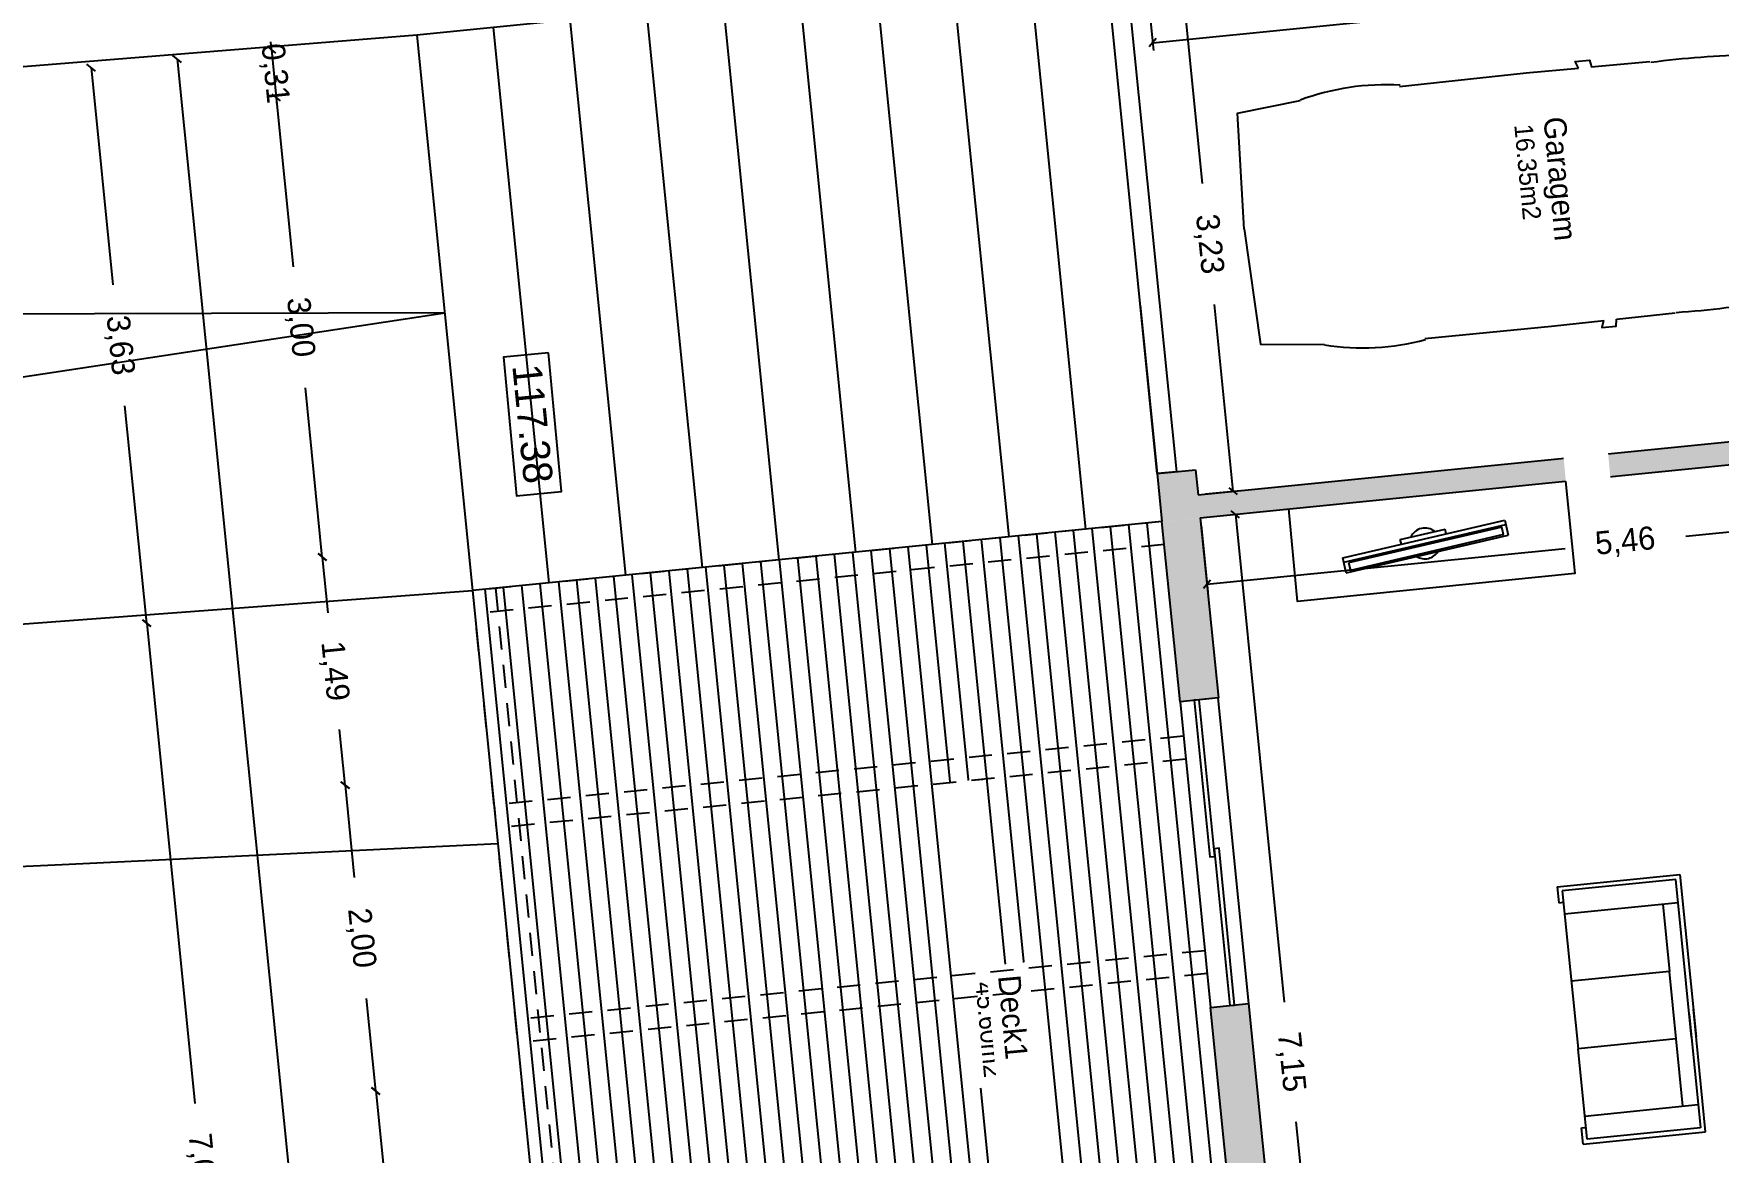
# Model space of a CAD drawing. Extents: x -196763 to -87592, y -65703 to -55832.
# Drawn here: x -196622.58 to -196611.64, y -55926.23 to -55918.97 of the extents above; entities that cross this region are included whole.
import ezdxf

# ---------------------------------------------------------------- set-up
doc = ezdxf.new("R2010")
doc.units = 0
doc.header["$MEASUREMENT"] = 0
doc.header["$PDMODE"] = 34
doc.header["$PDSIZE"] = 0.05
doc.linetypes.add('DASHED', pattern=[70, 50, -20])
for name, color, linetype in [('0_PROP.aux', 6, 'Continuous'), ('0_PROP.aux.cotas', 30, 'Continuous'), ('0_pROP.aux.legenda', 7, 'Continuous'), ('0_PROP.corte', 10, 'Continuous'), ('0_PROP.corte.vaos', 160, 'Continuous'), ('0_PROP.mob', 19, 'Continuous'), ('0_PROP.trama', 251, 'Continuous'), ('0_PROP.vista1', 251, 'Continuous'), ('0_PROP.vista3', 254, 'Continuous'), ('0_PROP.vista4', 140, 'Continuous'), ('0_PROPfinal', 4, 'Continuous'), ('CV', 8, 'Continuous')]:
    doc.layers.add(name, color=color, linetype=linetype)
doc.styles.add('creativespace', font='GOTHIC.TTF')
doc.dimstyles.new('creativespace', dxfattribs={"dimtxt": 0.15, "dimasz": 0.05, "dimexe": 0.05, "dimexo": 0.05, "dimgap": 0.2, "dimtad": 0, "dimtoh": 1, "dimzin": 1, "dimtxsty": 'creativespace', "dimblk": 'OBLIQUE', "dimcen": 0, "dimclrd": 251, "dimclre": 256, "dimclrt": 30, "dimazin": 3, "dimtfac": 1, "dimtmove": 0, "dimatfit": 3, "dimldrblk": 'OBLIQUE', "dimfxl": 1, "dimlwd": -1, "dimlwe": -1, "dimarcsym": 0})

# ---------------------------------------------------------------- blocks, each defined once
blk = doc.blocks.new('_Oblique')
at = {"color": 0, "linetype": 'ByBlock', "lineweight": -2}
blk.add_line((-0.5, -0.5), (0.5, 0.5), dxfattribs=at)
blk = doc.blocks.new('*D102')
at = {"layer": '0_PROP.aux.cotas', "transparency": 16777216}
for p, q in [((-87797.36, -65580.255), (-87797.155, -65580.44)), ((-87800.759, -65584.01), (-87800.554, -65584.196))]:
    blk.add_line(p, q, dxfattribs=at)
at = {"layer": '0_PROP.aux.cotas', "color": 251, "transparency": 16777216}
for p, q in [((-87797.192, -65580.407), (-87798.626, -65581.991)), ((-87800.591, -65584.162), (-87799.157, -65582.578))]:
    blk.add_line(p, q, dxfattribs=at)
at = {"layer": 'DEFPOINTS', "color": 0, "transparency": 16777216}
for p in [(-87797.397, -65580.221), (-87800.796, -65583.977), (-87800.591, -65584.162)]:
    blk.add_point(p, dxfattribs=at)
at = {"layer": '0_PROP.aux.cotas', "color": 251, "transparency": 16777216, "xscale": 0.05, "yscale": 0.05, "zscale": 0.05}
for p, rotation in [((-87797.192, -65580.407), 47.85695784791795), ((-87800.591, -65584.162), 227.856957847918)]:
    blk.add_blockref('_Oblique', p, dxfattribs=dict(at, rotation=rotation))
at = {"layer": '0_PROP.aux.cotas', "color": 30, "transparency": 16777216, "insert": (-87798.892, -65582.284), "char_height": 0.15, "attachment_point": 5, "rotation": 47.857, "style": 'creativespace'}
blk.add_mtext('5,07', dxfattribs=at)
blk = doc.blocks.new('*D103')
at = {"layer": '0_PROP.aux.cotas', "transparency": 16777216}
for p, q in [((-87800.762, -65583.94), (-87800.609, -65583.77)), ((-87798.37, -65586.105), (-87798.216, -65585.935))]:
    blk.add_line(p, q, dxfattribs=at)
at = {"layer": '0_PROP.aux.cotas', "color": 251, "transparency": 16777216}
for p, q in [((-87800.642, -65583.807), (-87799.739, -65584.625)), ((-87798.25, -65585.972), (-87799.153, -65585.155))]:
    blk.add_line(p, q, dxfattribs=at)
at = {"layer": 'DEFPOINTS', "color": 0, "transparency": 16777216}
for p in [(-87800.796, -65583.977), (-87798.25, -65585.972), (-87798.403, -65586.142)]:
    blk.add_point(p, dxfattribs=at)
at = {"layer": '0_PROP.aux.cotas', "color": 251, "transparency": 16777216, "xscale": 0.05, "yscale": 0.05, "zscale": 0.05}
for p, rotation in [((-87800.642, -65583.807), 137.856957847918), ((-87798.25, -65585.972), 317.856957847918)]:
    blk.add_blockref('_Oblique', p, dxfattribs=dict(at, rotation=rotation))
at = {"layer": '0_PROP.aux.cotas', "color": 30, "transparency": 16777216, "insert": (-87799.446, -65584.89), "char_height": 0.15, "attachment_point": 5, "rotation": 317.857, "style": 'creativespace'}
blk.add_mtext('3,23', dxfattribs=at)
blk = doc.blocks.new('*D104')
at = {"layer": '0_PROP.aux.cotas', "color": 251, "transparency": 16777216}
for p, q in [((-87798.138, -65586.073), (-87795.776, -65588.211)), ((-87792.835, -65590.872), (-87795.197, -65588.735))]:
    blk.add_line(p, q, dxfattribs=at)
at = {"layer": 'DEFPOINTS', "color": 0, "transparency": 16777216}
for p in [(-87798.138, -65586.073), (-87792.835, -65590.872), (-87792.835, -65590.872)]:
    blk.add_point(p, dxfattribs=at)
at = {"layer": '0_PROP.aux.cotas', "color": 251, "transparency": 16777216, "xscale": 0.05, "yscale": 0.05, "zscale": 0.05}
for p, rotation in [((-87798.138, -65586.073), 137.856957847918), ((-87792.835, -65590.872), 317.856957847918)]:
    blk.add_blockref('_Oblique', p, dxfattribs=dict(at, rotation=rotation))
at = {"layer": '0_PROP.aux.cotas', "color": 30, "transparency": 16777216, "insert": (-87795.487, -65588.473), "char_height": 0.15, "attachment_point": 5, "rotation": 317.857, "style": 'creativespace'}
blk.add_mtext('7,15', dxfattribs=at)
blk = doc.blocks.new('*D109')
at = {"layer": '0_PROP.aux.cotas', "color": 251, "transparency": 16777216}
for p, q in [((-87789.526, -65586.812), (-87791.094, -65588.544)), ((-87793.189, -65590.86), (-87791.622, -65589.128))]:
    blk.add_line(p, q, dxfattribs=at)
at = {"layer": 'DEFPOINTS', "color": 0, "transparency": 16777216}
for p in [(-87789.526, -65586.812), (-87793.189, -65590.86), (-87793.189, -65590.86)]:
    blk.add_point(p, dxfattribs=at)
at = {"layer": '0_PROP.aux.cotas', "color": 251, "transparency": 16777216, "xscale": 0.05, "yscale": 0.05, "zscale": 0.05}
for p, rotation in [((-87789.526, -65586.812), 47.85695784791795), ((-87793.189, -65590.86), 227.856957847918)]:
    blk.add_blockref('_Oblique', p, dxfattribs=dict(at, rotation=rotation))
at = {"layer": '0_PROP.aux.cotas', "color": 30, "transparency": 16777216, "insert": (-87791.358, -65588.836), "char_height": 0.15, "attachment_point": 5, "rotation": 47.857, "style": 'creativespace'}
blk.add_mtext('5,46', dxfattribs=at)
blk = doc.blocks.new('*D110')
at = {"layer": '0_PROP.aux.cotas', "transparency": 16777216}
for p, q in [((-87794.591, -65582.228), (-87794.269, -65582.52)), ((-87798.255, -65586.276), (-87797.933, -65586.568))]:
    blk.add_line(p, q, dxfattribs=at)
at = {"layer": '0_PROP.aux.cotas', "color": 251, "transparency": 16777216}
for p, q in [((-87794.306, -65582.486), (-87795.874, -65584.218)), ((-87797.97, -65586.534), (-87796.402, -65584.802))]:
    blk.add_line(p, q, dxfattribs=at)
at = {"layer": 'DEFPOINTS', "color": 0, "transparency": 16777216}
for p in [(-87794.629, -65582.194), (-87798.292, -65586.243), (-87797.97, -65586.534)]:
    blk.add_point(p, dxfattribs=at)
at = {"layer": '0_PROP.aux.cotas', "color": 251, "transparency": 16777216, "xscale": 0.05, "yscale": 0.05, "zscale": 0.05}
for p, rotation in [((-87794.306, -65582.486), 47.85695784791795), ((-87797.97, -65586.534), 227.856957847918)]:
    blk.add_blockref('_Oblique', p, dxfattribs=dict(at, rotation=rotation))
at = {"layer": '0_PROP.aux.cotas', "color": 30, "transparency": 16777216, "insert": (-87796.138, -65584.51), "char_height": 0.15, "attachment_point": 5, "rotation": 47.857, "style": 'creativespace'}
blk.add_mtext('5,46', dxfattribs=at)
blk = doc.blocks.new('*D128')
at = {"layer": '0_PROP.aux.cotas', "color": 251, "transparency": 16777216}
for p, q in [((-87804.804, -65588.034), (-87804.841, -65588)), ((-87804.804, -65588.034), (-87804.572, -65588.244)), ((-87804.572, -65588.244), (-87804.535, -65588.278))]:
    blk.add_line(p, q, dxfattribs=at)
at = {"layer": 'DEFPOINTS', "color": 0, "transparency": 16777216}
for p in [(-87804.804, -65588.034), (-87804.572, -65588.244), (-87804.572, -65588.244)]:
    blk.add_point(p, dxfattribs=at)
at = {"layer": '0_PROP.aux.cotas', "color": 251, "transparency": 16777216, "xscale": 0.05, "yscale": 0.05, "zscale": 0.05}
for p, rotation in [((-87804.804, -65588.034), 317.856957847918), ((-87804.572, -65588.244), 137.856957847918)]:
    blk.add_blockref('_Oblique', p, dxfattribs=dict(at, rotation=rotation))
at = {"layer": '0_PROP.aux.cotas', "color": 30, "transparency": 16777216, "insert": (-87804.688, -65588.139), "char_height": 0.15, "attachment_point": 5, "rotation": 317.857, "style": 'creativespace'}
blk.add_mtext('0,31', dxfattribs=at)
blk = doc.blocks.new('*D129')
at = {"layer": '0_PROP.aux.cotas', "color": 251, "transparency": 16777216}
for p, q in [((-87804.572, -65588.244), (-87803.753, -65588.985)), ((-87802.347, -65590.257), (-87803.166, -65589.516))]:
    blk.add_line(p, q, dxfattribs=at)
at = {"layer": 'DEFPOINTS', "color": 0, "transparency": 16777216}
for p in [(-87804.572, -65588.244), (-87802.347, -65590.257), (-87802.347, -65590.257)]:
    blk.add_point(p, dxfattribs=at)
at = {"layer": '0_PROP.aux.cotas', "color": 251, "transparency": 16777216, "xscale": 0.05, "yscale": 0.05, "zscale": 0.05}
for p, rotation in [((-87804.572, -65588.244), 137.856957847918), ((-87802.347, -65590.257), 317.856957847918)]:
    blk.add_blockref('_Oblique', p, dxfattribs=dict(at, rotation=rotation))
at = {"layer": '0_PROP.aux.cotas', "color": 30, "transparency": 16777216, "insert": (-87803.459, -65589.25), "char_height": 0.15, "attachment_point": 5, "rotation": 317.857, "style": 'creativespace'}
blk.add_mtext('3,00', dxfattribs=at)
blk = doc.blocks.new('*D130')
at = {"layer": '0_PROP.aux.cotas', "color": 251, "transparency": 16777216}
for p, q in [((-87802.347, -65590.257), (-87802.078, -65590.501)), ((-87801.243, -65591.256), (-87801.513, -65591.012))]:
    blk.add_line(p, q, dxfattribs=at)
at = {"layer": 'DEFPOINTS', "color": 0, "transparency": 16777216}
for p in [(-87802.347, -65590.257), (-87801.243, -65591.256), (-87801.243, -65591.256)]:
    blk.add_point(p, dxfattribs=at)
at = {"layer": '0_PROP.aux.cotas', "color": 251, "transparency": 16777216, "xscale": 0.05, "yscale": 0.05, "zscale": 0.05}
for p, rotation in [((-87802.347, -65590.257), 137.8562849763852), ((-87801.243, -65591.256), 317.8562849763852)]:
    blk.add_blockref('_Oblique', p, dxfattribs=dict(at, rotation=rotation))
at = {"layer": '0_PROP.aux.cotas', "color": 30, "transparency": 16777216, "insert": (-87801.795, -65590.757), "char_height": 0.15, "attachment_point": 5, "rotation": 317.8563, "style": 'creativespace'}
blk.add_mtext('1,49', dxfattribs=at)
blk = doc.blocks.new('*D132')
at = {"layer": '0_PROP.aux.cotas', "color": 251, "transparency": 16777216}
for p, q in [((-87801.243, -65591.256), (-87800.797, -65591.66)), ((-87799.763, -65592.595), (-87800.21, -65592.191))]:
    blk.add_line(p, q, dxfattribs=at)
at = {"layer": 'DEFPOINTS', "color": 0, "transparency": 16777216}
for p in [(-87801.243, -65591.256), (-87799.763, -65592.595), (-87799.763, -65592.595)]:
    blk.add_point(p, dxfattribs=at)
at = {"layer": '0_PROP.aux.cotas', "color": 251, "transparency": 16777216, "xscale": 0.05, "yscale": 0.05, "zscale": 0.05}
for p, rotation in [((-87801.243, -65591.256), 137.8564665264136), ((-87799.763, -65592.595), 317.8564665264136)]:
    blk.add_blockref('_Oblique', p, dxfattribs=dict(at, rotation=rotation))
at = {"layer": '0_PROP.aux.cotas', "color": 30, "transparency": 16777216, "insert": (-87800.503, -65591.926), "char_height": 0.15, "attachment_point": 5, "rotation": 317.8565, "style": 'creativespace'}
blk.add_mtext('2,00', dxfattribs=at)
blk = doc.blocks.new('*D133')
at = {"layer": '0_PROP.aux.cotas', "color": 251, "transparency": 16777216}
for p, q in [((-87799.763, -65592.595), (-87799.034, -65593.255)), ((-87797.72, -65594.445), (-87798.449, -65593.785))]:
    blk.add_line(p, q, dxfattribs=at)
at = {"layer": 'DEFPOINTS', "color": 0, "transparency": 16777216}
for p in [(-87799.763, -65592.595), (-87797.72, -65594.445), (-87797.72, -65594.445)]:
    blk.add_point(p, dxfattribs=at)
at = {"layer": '0_PROP.aux.cotas', "color": 251, "transparency": 16777216, "xscale": 0.05, "yscale": 0.05, "zscale": 0.05}
for p, rotation in [((-87799.763, -65592.595), 137.8554279679921), ((-87797.72, -65594.445), 317.8554279679921)]:
    blk.add_blockref('_Oblique', p, dxfattribs=dict(at, rotation=rotation))
at = {"layer": '0_PROP.aux.cotas', "color": 30, "transparency": 16777216, "insert": (-87798.742, -65593.52), "char_height": 0.15, "attachment_point": 5, "rotation": 317.8554, "style": 'creativespace'}
blk.add_mtext('2,76', dxfattribs=at)
blk = doc.blocks.new('*D138')
at = {"layer": '0_PROP.aux.cotas', "color": 251, "transparency": 16777216}
for p, q in [((-87805.593, -65588.906), (-87804.542, -65589.858)), ((-87802.904, -65591.34), (-87803.956, -65590.388))]:
    blk.add_line(p, q, dxfattribs=at)
at = {"layer": 'DEFPOINTS', "color": 0, "transparency": 16777216}
for p in [(-87805.593, -65588.906), (-87802.904, -65591.34), (-87802.904, -65591.34)]:
    blk.add_point(p, dxfattribs=at)
at = {"layer": '0_PROP.aux.cotas', "color": 251, "transparency": 16777216, "xscale": 0.05, "yscale": 0.05, "zscale": 0.05}
for p, rotation in [((-87805.593, -65588.906), 137.8568863656721), ((-87802.904, -65591.34), 317.856886365672)]:
    blk.add_blockref('_Oblique', p, dxfattribs=dict(at, rotation=rotation))
at = {"layer": '0_PROP.aux.cotas', "color": 30, "transparency": 16777216, "insert": (-87804.249, -65590.123), "char_height": 0.15, "attachment_point": 5, "rotation": 317.8569, "style": 'creativespace'}
blk.add_mtext('3,63', dxfattribs=at)
blk = doc.blocks.new('*D139')
at = {"layer": '0_PROP.aux.cotas', "color": 251, "transparency": 16777216}
for p, q in [((-87802.904, -65591.34), (-87800.578, -65593.444)), ((-87797.673, -65596.073), (-87799.999, -65593.968))]:
    blk.add_line(p, q, dxfattribs=at)
at = {"layer": 'DEFPOINTS', "color": 0, "transparency": 16777216}
for p in [(-87802.904, -65591.34), (-87797.673, -65596.073), (-87797.673, -65596.073)]:
    blk.add_point(p, dxfattribs=at)
at = {"layer": '0_PROP.aux.cotas', "color": 251, "transparency": 16777216, "xscale": 0.05, "yscale": 0.05, "zscale": 0.05}
for p, rotation in [((-87802.904, -65591.34), 137.856957847918), ((-87797.673, -65596.073), 317.856957847918)]:
    blk.add_blockref('_Oblique', p, dxfattribs=dict(at, rotation=rotation))
at = {"layer": '0_PROP.aux.cotas', "color": 30, "transparency": 16777216, "insert": (-87800.289, -65593.706), "char_height": 0.15, "attachment_point": 5, "rotation": 317.857, "style": 'creativespace'}
blk.add_mtext('7,05', dxfattribs=at)
blk = doc.blocks.new('*D141')
at = {"layer": '0_PROP.aux.cotas', "color": 251, "transparency": 16777216}
for p, q in [((-87805.217, -65588.49), (-87799.055, -65594.062)), ((-87792.237, -65600.227), (-87798.399, -65594.655))]:
    blk.add_line(p, q, dxfattribs=at)
at = {"layer": 'DEFPOINTS', "color": 0, "transparency": 16777216}
for p in [(-87805.217, -65588.49), (-87792.237, -65600.227), (-87792.237, -65600.227)]:
    blk.add_point(p, dxfattribs=at)
at = {"layer": '0_PROP.aux.cotas', "color": 251, "transparency": 16777216, "xscale": 0.05, "yscale": 0.05, "zscale": 0.05}
for p, rotation in [((-87805.217, -65588.49), 137.879987064216), ((-87792.237, -65600.227), 317.8799870642161)]:
    blk.add_blockref('_Oblique', p, dxfattribs=dict(at, rotation=rotation))
at = {"layer": '0_PROP.aux.cotas', "color": 30, "transparency": 16777216, "insert": (-87798.727, -65594.358), "char_height": 0.15, "attachment_point": 5, "rotation": 317.88, "style": 'creativespace'}
blk.add_mtext('17,50', dxfattribs=at)
blk = doc.blocks.new('*D143')
at = {"layer": '0_PROP.aux.cotas', "color": 251, "transparency": 16777216}
for p, q in [((-87796.852, -65576.42), (-87799.438, -65579.278)), ((-87802.555, -65582.722), (-87799.969, -65579.864))]:
    blk.add_line(p, q, dxfattribs=at)
at = {"layer": 'DEFPOINTS', "color": 0, "transparency": 16777216}
for p in [(-87796.852, -65576.42), (-87802.555, -65582.722), (-87802.555, -65582.722)]:
    blk.add_point(p, dxfattribs=at)
at = {"layer": '0_PROP.aux.cotas', "color": 251, "transparency": 16777216, "xscale": 0.05, "yscale": 0.05, "zscale": 0.05}
for p, rotation in [((-87796.852, -65576.42), 47.85695784791795), ((-87802.555, -65582.722), 227.856957847918)]:
    blk.add_blockref('_Oblique', p, dxfattribs=dict(at, rotation=rotation))
at = {"layer": '0_PROP.aux.cotas', "color": 30, "transparency": 16777216, "insert": (-87799.703, -65579.571), "char_height": 0.15, "attachment_point": 5, "rotation": 47.857, "style": 'creativespace'}
blk.add_mtext('8,50', dxfattribs=at)
blk = doc.blocks.new('*D146')
at = {"layer": '0_PROP.aux.cotas', "color": 251, "transparency": 16777216}
for p, q in [((-87798.062, -65578.756), (-87799.796, -65580.672)), ((-87802.058, -65583.172), (-87800.324, -65581.256))]:
    blk.add_line(p, q, dxfattribs=at)
at = {"layer": 'DEFPOINTS', "color": 0, "transparency": 16777216}
for p in [(-87798.062, -65578.756), (-87802.058, -65583.172), (-87802.058, -65583.172)]:
    blk.add_point(p, dxfattribs=at)
at = {"layer": '0_PROP.aux.cotas', "color": 251, "transparency": 16777216, "xscale": 0.05, "yscale": 0.05, "zscale": 0.05}
for p, rotation in [((-87798.062, -65578.756), 47.85695784791795), ((-87802.058, -65583.172), 227.856957847918)]:
    blk.add_blockref('_Oblique', p, dxfattribs=dict(at, rotation=rotation))
at = {"layer": '0_PROP.aux.cotas', "color": 30, "transparency": 16777216, "insert": (-87800.06, -65580.964), "char_height": 0.15, "attachment_point": 5, "rotation": 47.857, "style": 'creativespace'}
blk.add_mtext('5,96', dxfattribs=at)
blk = doc.blocks.new('*D147')
at = {"layer": '0_PROP.aux.cotas', "color": 251, "transparency": 16777216}
for p, q in [((-87802.058, -65583.172), (-87803.301, -65584.546)), ((-87805.076, -65586.507), (-87803.833, -65585.134))]:
    blk.add_line(p, q, dxfattribs=at)
at = {"layer": 'DEFPOINTS', "color": 0, "transparency": 16777216}
for p in [(-87802.058, -65583.172), (-87805.076, -65586.507), (-87805.076, -65586.507)]:
    blk.add_point(p, dxfattribs=at)
at = {"layer": '0_PROP.aux.cotas', "color": 251, "transparency": 16777216, "xscale": 0.05, "yscale": 0.05, "zscale": 0.05}
for p, rotation in [((-87802.058, -65583.172), 47.85695784791795), ((-87805.076, -65586.507), 227.856957847918)]:
    blk.add_blockref('_Oblique', p, dxfattribs=dict(at, rotation=rotation))
at = {"layer": '0_PROP.aux.cotas', "color": 30, "transparency": 16777216, "insert": (-87803.567, -65584.84), "char_height": 0.15, "attachment_point": 5, "rotation": 47.857, "style": 'creativespace'}
blk.add_mtext('4,50', dxfattribs=at)
blk = doc.blocks.new('20240619.EP_LA_V04s.muro')
at = {"layer": '0_PROP.trama'}
h = blk.add_hatch(color=256, dxfattribs=at)
h.dxf.hatch_style = 1
h.paths.add_polyline_path([(-87801.149, -65583.994), (-87800.916, -65584.205), (-87800.833, -65584.112), (-87800.749, -65584.019), (-87800.796, -65583.977), (-87797.397, -65580.221), (-87795.671, -65581.784), (-87795.619, -65581.727), (-87795.577, -65581.68), (-87795.588, -65581.67), (-87797.303, -65580.117), (-87796.968, -65579.747), (-87797.153, -65579.579)])
h.paths.add_polyline_path([(-87798.403, -65586.142), (-87798.524, -65586.032), (-87798.692, -65586.218), (-87798.46, -65586.428), (-87794.629, -65582.194), (-87793.333, -65583.367), (-87793.239, -65583.263), (-87794.535, -65582.091), (-87793.998, -65581.498), (-87794.054, -65581.446), (-87794.109, -65581.397), (-87794.911, -65582.283), (-87794.983, -65582.217), (-87795.05, -65582.291), (-87795.077, -65582.321), (-87795.005, -65582.386)])
h.paths.add_polyline_path([(-87789.121, -65583.415), (-87789.289, -65583.601), (-87787.621, -65585.11), (-87787.453, -65584.925)])
at = {"layer": '0_PROP.aux', "linetype": 'DASHED', "ltscale": 0.003}
for points in [[(-87798.459, -65586.427), (-87801.478, -65589.764)], [(-87801.477, -65589.765), (-87801.367, -65589.865)], [(-87800.438, -65590.705), (-87800.329, -65590.804)]]:
    blk.add_lwpolyline(points, dxfattribs=at)
at = {"layer": '0_PROP.aux.cotas'}
blk.add_lwpolyline([(-87802.149, -65588.287), (-87802.346, -65588.505), (-87801.678, -65589.116), (-87801.481, -65588.898)], close=True, dxfattribs=at)
at = {"layer": '0_PROP.corte'}
for points in [[(-87798.292, -65586.243), (-87794.629, -65582.194)], [(-87798.403, -65586.142), (-87795.005, -65582.386)], [(-87798.692, -65586.218), (-87798.524, -65586.032)], [(-87798.524, -65586.032), (-87798.403, -65586.142)], [(-87798.692, -65586.218), (-87798.46, -65586.428)], [(-87798.292, -65586.243), (-87797.42, -65587.031), (-87797.587, -65587.216), (-87798.46, -65586.428)], [(-87798.46, -65586.428), (-87798.459, -65586.427)], [(-87798.46, -65586.428), (-87798.46, -65586.428)], [(-87797.504, -65587.124), (-87797.587, -65587.216)], [(-87796.108, -65588.556), (-87795.94, -65588.371)], [(-87793.896, -65590.22), (-87795.94, -65588.371)], [(-87794.064, -65590.406), (-87796.108, -65588.556)]]:
    blk.add_lwpolyline(points, dxfattribs=at)
at = {"layer": '0_PROP.corte.vaos', "linetype": 'Continuous'}
for points in [[(-87800.833, -65584.112), (-87798.608, -65586.125), (-87798.692, -65586.218), (-87800.916, -65584.205), (-87800.833, -65584.112)], [(-87799.508, -65585.48), (-87798.692, -65586.218)]]:
    blk.add_lwpolyline(points, dxfattribs=at)
for points in [[(-87797.525, -65587.148), (-87796.767, -65587.834), (-87796.746, -65587.81), (-87797.504, -65587.124)], [(-87796.783, -65587.777), (-87796.024, -65588.463), (-87796.003, -65588.44), (-87796.761, -65587.753)]]:
    blk.add_lwpolyline(points, close=True, dxfattribs=at)
at = {"layer": '0_PROP.mob'}
for p, q in [((-87797.234, -65585.477), (-87797.063, -65585.231)), ((-87797.038, -65585.248), (-87797.063, -65585.231)), ((-87797.209, -65585.494), (-87797.234, -65585.477)), ((-87797.349, -65585.872), (-87797.431, -65585.815)), ((-87797.382, -65585.813), (-87797.34, -65585.842)), ((-87794.965, -65586.465), (-87794.429, -65585.872)), ((-87794.427, -65585.914), (-87794.923, -65586.463)), ((-87794.429, -65585.872), (-87793.643, -65586.583)), ((-87793.663, -65586.605), (-87794.427, -65585.914)), ((-87794.812, -65586.563), (-87794.315, -65586.015)), ((-87794.382, -65586.089), (-87794.056, -65586.384)), ((-87794.965, -65586.465), (-87794.888, -65586.535)), ((-87794.923, -65586.463), (-87794.159, -65587.154)), ((-87794.056, -65586.384), (-87794.486, -65586.858)), ((-87793.404, -65586.974), (-87794.056, -65586.384)), ((-87793.183, -65586.999), (-87793.776, -65586.462)), ((-87794.888, -65586.535), (-87794.868, -65586.513)), ((-87793.774, -65586.504), (-87793.225, -65587.001)), ((-87793.73, -65586.679), (-87794.159, -65587.154)), ((-87793.833, -65587.449), (-87793.337, -65586.9)), ((-87793.225, -65587.001), (-87793.722, -65587.55)), ((-87793.72, -65587.592), (-87793.183, -65586.999)), ((-87793.722, -65587.55), (-87794.159, -65587.154)), ((-87793.798, -65587.521), (-87793.778, -65587.499)), ((-87793.72, -65587.592), (-87793.798, -65587.521))]:
    blk.add_line(p, q, dxfattribs=at)
blk.add_lwpolyline([(-87799.338, -65584.662), (-87799.877, -65584.132), (-87799.631, -65583.798)], dxfattribs=at)
for start, end in [(92.1394, 198.3996), (279.6965, 10.8425)]:
    blk.add_arc((-87797.099, -65585.388), 0.1, start, end, dxfattribs=at)
at = {"layer": '0_PROP.trama', "linetype": 'Continuous'}
for points in [[(-87798.794, -65586.797), (-87801.483, -65584.364)], [(-87799.129, -65587.168), (-87801.819, -65584.735)], [(-87799.465, -65587.539), (-87802.154, -65585.105)], [(-87799.8, -65587.91), (-87802.489, -65585.476)], [(-87800.136, -65588.28), (-87802.825, -65585.847)], [(-87800.471, -65588.651), (-87803.16, -65586.218)], [(-87800.807, -65589.022), (-87803.496, -65586.588)], [(-87801.142, -65589.393), (-87803.831, -65586.959)]]:
    blk.add_lwpolyline(points, dxfattribs=at)
at = {"layer": '0_PROP.trama', "color": 33}
for points in [[(-87798.606, -65586.59), (-87793.303, -65591.389)], [(-87798.526, -65586.501), (-87793.223, -65591.3)], [(-87798.687, -65586.679), (-87793.384, -65591.478)], [(-87798.767, -65586.768), (-87793.464, -65591.567)], [(-87798.848, -65586.857), (-87793.545, -65591.656)], [(-87798.929, -65586.946), (-87793.625, -65591.745)], [(-87799.09, -65587.124), (-87793.786, -65591.923)], [(-87799.009, -65587.035), (-87793.706, -65591.834)], [(-87799.17, -65587.213), (-87793.867, -65592.012)], [(-87799.251, -65587.302), (-87793.947, -65592.101)], [(-87799.331, -65587.391), (-87794.028, -65592.19)], [(-87799.492, -65587.569), (-87794.189, -65592.368)], [(-87799.412, -65587.48), (-87794.108, -65592.279)], [(-87799.573, -65587.658), (-87794.269, -65592.457)], [(-87799.653, -65587.747), (-87794.35, -65592.546)], [(-87799.734, -65587.836), (-87794.43, -65592.635)], [(-87799.895, -65588.014), (-87794.591, -65592.813)], [(-87799.814, -65587.925), (-87794.511, -65592.724)], [(-87799.975, -65588.103), (-87794.672, -65592.902)], [(-87800.056, -65588.192), (-87794.752, -65592.991)], [(-87800.136, -65588.281), (-87794.833, -65593.08)], [(-87800.217, -65588.37), (-87789.931, -65597.678)], [(-87800.378, -65588.548), (-87790.092, -65597.856)], [(-87800.297, -65588.459), (-87790.011, -65597.767)], [(-87800.458, -65588.637), (-87790.172, -65597.945)], [(-87800.539, -65588.726), (-87790.253, -65598.034)], [(-87800.619, -65588.815), (-87790.333, -65598.123)], [(-87800.78, -65588.993), (-87790.494, -65598.301)], [(-87800.7, -65588.904), (-87790.414, -65598.212)], [(-87800.861, -65589.082), (-87790.575, -65598.39)], [(-87800.941, -65589.171), (-87790.655, -65598.479)], [(-87801.022, -65589.26), (-87790.736, -65598.568)], [(-87801.183, -65589.437), (-87790.897, -65598.746)], [(-87801.102, -65589.348), (-87790.816, -65598.657)], [(-87801.264, -65589.526), (-87790.977, -65598.835)], [(-87801.344, -65589.615), (-87791.058, -65598.924)], [(-87801.425, -65589.704), (-87791.138, -65599.013)]]:
    blk.add_lwpolyline(points, dxfattribs=at)
at = {"layer": '0_PROP.trama'}
for points in [[(-87798.292, -65586.243), (-87797.42, -65587.031), (-87798.46, -65586.428), (-87797.587, -65587.216)], [(-87795.94, -65588.371), (-87793.896, -65590.22), (-87796.108, -65588.556), (-87794.064, -65590.406)]]:
    blk.add_solid(points, dxfattribs=at)
at = {"layer": '0_PROP.vista1', "linetype": 'Continuous'}
for points in [[(-87798.46, -65586.428), (-87801.478, -65589.763)], [(-87801.478, -65589.764), (-87791.192, -65599.072)]]:
    blk.add_lwpolyline(points, dxfattribs=at)
at = {"layer": '0_PROP.vista3'}
blk.add_lwpolyline([(-87796.108, -65588.556), (-87795.94, -65588.371), (-87797.42, -65587.032), (-87797.588, -65587.217), (-87796.108, -65588.556)], dxfattribs=at)
at = {"layer": '0_PROP.vista4', "linetype": 'Continuous'}
blk.add_line((-87804.167, -65587.33), (-87801.478, -65589.763), dxfattribs=at)
for points in [[(-87801.149, -65583.994), (-87804.167, -65587.33)], [(-87804.167, -65587.33), (-87820.161, -65604.331)], [(-87817.847, -65606.954), (-87802.822, -65588.547), (-87820.2, -65604.362)], [(-87817.847, -65606.954), (-87801.478, -65589.764)]]:
    blk.add_lwpolyline(points, dxfattribs=at)
at = {"layer": 'CV', "linetype": 'Continuous'}
blk.add_polyline3d([(-87800.252, -65590.874, 0), (-87802.258, -65592.872, 0), (-87802.258, -65592.872, 0), (-87804.665, -65595.262, 0), (-87807.008, -65597.549, 0), (-87809.222, -65599.629, 0)], dxfattribs=at)
at = {"layer": '0_PROP.aux.cotas', "color": 255, "linetype": 'ByBlock', "insert": (-87801.916, -65588.699), "char_height": 0.19, "attachment_point": 5, "rotation": 317.857}
blk.add_mtext('{\\C256;117.38}', dxfattribs=at)
at = {"layer": '0_PROP.aux.cotas'}
for p1, p2, picture, middle in [((-87802.058, -65583.172), (-87805.076, -65586.507), '*D147', (-87803.567, -65584.84)), ((-87789.526, -65586.812), (-87793.189, -65590.86), '*D109', (-87791.358, -65588.836)), ((-87804.572, -65588.244), (-87802.347, -65590.257), '*D129', (-87803.459, -65589.25)), ((-87805.217, -65588.49), (-87792.237, -65600.227), '*D141', (-87798.727, -65594.358)), ((-87805.593, -65588.906), (-87802.904, -65591.34), '*D138', (-87804.249, -65590.123)), ((-87802.347, -65590.257), (-87801.243, -65591.256), '*D130', (-87801.795, -65590.757)), ((-87801.243, -65591.256), (-87799.763, -65592.595), '*D132', (-87800.503, -65591.926)), ((-87802.904, -65591.34), (-87797.673, -65596.073), '*D139', (-87800.289, -65593.706)), ((-87799.763, -65592.595), (-87797.72, -65594.445), '*D133', (-87798.742, -65593.52))]:
    dim = blk.add_aligned_dim(p1=p1, p2=p2, distance=0, dimstyle='creativespace', dxfattribs=at)
    dim.commit()
    dim.dimension.update_dxf_attribs({"geometry": picture, "text_midpoint": middle})
dim = blk.add_linear_dim(base=(-87792.835, -65590.872), p1=(-87798.138, -65586.073), p2=(-87792.835, -65590.872), angle=317.857, dimstyle='creativespace', dxfattribs=at)
dim.commit()
dim.dimension.update_dxf_attribs({"geometry": '*D104', "text_midpoint": (-87795.487, -65588.473)})
dim = blk.add_linear_dim(base=(-87804.572, -65588.244), p1=(-87804.804, -65588.034), p2=(-87804.572, -65588.244), angle=317.857, dimstyle='creativespace', dxfattribs=at)
dim.commit()
dim.dimension.update_dxf_attribs({"geometry": '*D128', "text_midpoint": (-87804.688, -65588.139), "dimtype": 161})
at = {"layer": '0_pROP.aux.legenda', "char_height": 0.12, "width": 1.87562, "attachment_point": 9, "rotation": 317.4277, "bg_fill": 2}
for s, insert in [('{\\fCentury Gothic|b0|i0|c0|p34;16.35m2}', (-87798.034, -65583.407)), ('{\\fCentury Gothic|b0|i0|c0|p34;45.60m2}', (-87796.89, -65589.885))]:
    blk.add_mtext(s, dxfattribs=dict(at, insert=insert))
at = {"layer": '0_PROP.aux', "linetype": 'DASHED', "ltscale": 0.003}
blk.add_lwpolyline([(-87798.348, -65586.528), (-87801.367, -65589.865)], dxfattribs=at)
at = {"layer": '0_PROP.mob'}
for points in [[(-87798.376, -65582.369), (-87798.116, -65582.086)], [(-87798.432, -65582.43), (-87798.475, -65582.412), (-87798.413, -65582.344), (-87798.374, -65582.367)]]:
    blk.add_lwpolyline(points, dxfattribs=at)
for centre, radius, start, end in [((-87793.923, -65585.629), 5.482, 132.9379, 139.7455), ((-87798.22, -65584.532), 1.592, 128.6614, 152.4962)]:
    blk.add_arc(centre, radius, start, end, dxfattribs=at)
at = {"layer": '0_pROP.aux.legenda', "char_height": 0.145, "width": 3.22256, "attachment_point": 9, "rotation": 317.4277, "bg_fill": 2}
for s, insert in [('\\pxql;{\\fCentury Gothic|b0|i0|c0|p34;Garagem}', (-87796.04, -65585.034)), ('\\pxql;{\\fCentury Gothic|b0|i0|c0|p34;Deck1}', (-87794.896, -65591.513))]:
    blk.add_mtext(s, dxfattribs=dict(at, insert=insert))
at = {"layer": '0_PROP.aux', "linetype": 'DASHED', "ltscale": 0.003}
for points in [[(-87797.421, -65587.367), (-87800.44, -65590.704)], [(-87797.309, -65587.468), (-87800.329, -65590.804)], [(-87796.382, -65588.307), (-87799.401, -65591.643)], [(-87796.271, -65588.407), (-87799.29, -65591.744)], [(-87801.378, -65589.653), (-87796.074, -65594.452)], [(-87801.478, -65589.764), (-87796.175, -65594.563)]]:
    blk.add_lwpolyline(points, dxfattribs=at)
at = {"layer": '0_PROP.mob'}
for p, q in [((-87797.431, -65585.815), (-87796.816, -65584.927)), ((-87797.407, -65585.832), (-87796.792, -65584.944)), ((-87796.816, -65584.927), (-87796.734, -65584.984)), ((-87796.8, -65584.975), (-87797.382, -65585.813)), ((-87797.349, -65585.872), (-87796.734, -65584.984)), ((-87796.759, -65585.003), (-87797.34, -65585.842)), ((-87796.759, -65585.003), (-87796.8, -65584.975))]:
    blk.add_line(p, q, dxfattribs=at)
for points in [[(-87799.213, -65583.298), (-87798.662, -65582.68), (-87798.431, -65582.43)], [(-87797.154, -65583.474), (-87796.899, -65583.187)], [(-87797.21, -65583.536), (-87797.187, -65583.577), (-87797.125, -65583.509), (-87797.153, -65583.473)], [(-87797.993, -65584.402), (-87797.435, -65583.79), (-87797.209, -65583.536)], [(-87796.693, -65584.476), (-87796.246, -65584.881), (-87797.46, -65586.223), (-87797.905, -65585.815)], [(-87799.341, -65584.66), (-87798.759, -65585.144), (-87798.449, -65584.867)]]:
    blk.add_lwpolyline(points, dxfattribs=at)
for centre, radius, start, end in [((-87800.838, -65579.371), 5.482, 315.9684, 322.776), ((-87799.32, -65583.537), 1.592, 303.2177, 327.0525)]:
    blk.add_arc(centre, radius, start, end, dxfattribs=at)
at = {"layer": '0_PROP.aux.cotas'}
for p1, p2, picture, middle in [((-87796.852, -65576.42), (-87802.555, -65582.722), '*D143', (-87799.703, -65579.571)), ((-87798.062, -65578.756), (-87802.058, -65583.172), '*D146', (-87800.06, -65580.964))]:
    dim = blk.add_aligned_dim(p1=p1, p2=p2, distance=0, dimstyle='creativespace', dxfattribs=at)
    dim.commit()
    dim.dimension.update_dxf_attribs({"geometry": picture, "text_midpoint": middle})
for base, p1, p2, angle, picture, middle in [((-87800.591, -65584.162), (-87797.397, -65580.221), (-87800.796, -65583.977), 47.857, '*D102', (-87798.892, -65582.284)), ((-87797.97, -65586.534), (-87794.629, -65582.194), (-87798.292, -65586.243), 47.857, '*D110', (-87796.138, -65584.51)), ((-87798.25, -65585.972), (-87800.796, -65583.977), (-87798.403, -65586.142), 317.857, '*D103', (-87799.446, -65584.89))]:
    dim = blk.add_linear_dim(base=base, p1=p1, p2=p2, angle=angle, dimstyle='creativespace', dxfattribs=at)
    dim.commit()
    dim.dimension.update_dxf_attribs({"geometry": picture, "text_midpoint": middle})

msp = doc.modelspace()

# ---------------------------------------------------------------- block references
at = {"layer": '0_PROPfinal', "linetype": 'Continuous', "rotation": 317.8569578479464}
msp.add_blockref('20240619.EP_LA_V04s.muro', (-87507.723, -66202.984), dxfattribs=at)

doc.saveas('drawing.dxf')
